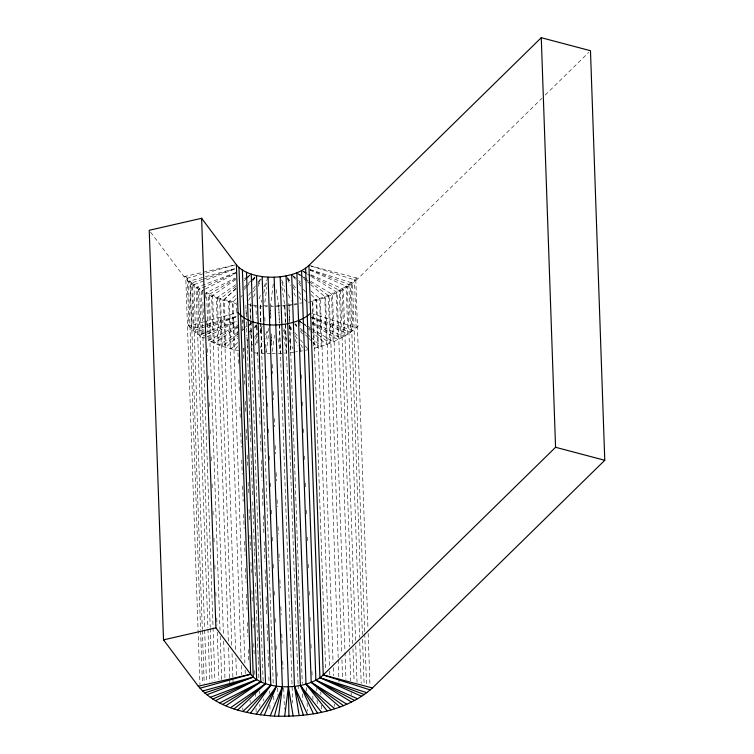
<?xml version="1.0" encoding="UTF-8"?>
<svg xmlns="http://www.w3.org/2000/svg" width="754" height="754" viewBox="0 0 754 754"><rect width="100%" height="100%" fill="white"/><g stroke="black" fill="none" stroke-linecap="round" stroke-linejoin="round"><path stroke-width="0.57" stroke-dasharray="3.77 2.83" d="M264.861 302.335L266.775 287.331M273.259 283.994L270.479 305.832L274.588 305.87M266.237 352.41L268.575 334.079M272.439 351.326L274.484 335.285M260.62 321.873L260.083 306.576L261.808 300.224M263.777 292.986L266.85 281.657M265.069 353.551L261.977 353.513L262.873 350.214M265.86 339.215L268.556 329.309M263.127 681.098L250.017 305.653L250.922 303.504M253.542 297.217L255.417 292.731M258.075 286.36L261.261 278.735M259.008 298.848L261.28 293.41M263.994 286.897L267.623 278.207M255.21 345.002L257.482 339.573M260.196 333.061L262.92 326.539M260.224 347.717L262.948 341.204M265.662 334.682L268.386 328.169M248.603 300.469L250.865 296.492M253.438 291.958L255.38 288.528M258.085 283.758L261.035 278.575M250.837 347.264L252.533 344.276M255.352 339.3L257.048 336.312M259.876 331.336L262.138 327.359M240.988 297.029L242.336 295.163M252.439 281.195L255.154 277.444M248.603 295.332L250.686 292.439M253.344 288.763L255.408 285.917M258.094 282.203L260.809 278.452M250.036 334.606L251.393 332.731M254.786 328.047L256.143 326.171M254.334 337.49L257.048 333.739M260.441 329.055L261.798 327.179M236.209 298.452L232.307 302.854L244.88 663.002M244.013 289.649L246.36 287.01M246.652 286.68L249.678 283.268M252.599 279.979L254.993 277.284M237.698 346.435L234.664 349.856L222.251 346.425L208.255 340.497L206.587 292.712L220.583 298.641L236.841 302.759M249.838 332.759L251.346 331.053M254.381 327.632L258.179 323.362M308.311 302.363C326.416 298.339 344.361 291.129 358.141 278.396L541.824 98.388M545.18 95.098L588.799 52.356M236.011 288.462L224.164 299.63L225.832 347.415L237.68 336.256M236.04 288.443L223.363 300.375L235.653 652.285M235.38 295.464L228.622 301.836L241.082 658.449M243.806 287.528L247.208 284.324M248.038 283.542L251.44 280.347M252.279 279.555L256.511 275.568M247.84 326.689L251.223 323.504M237.859 342.495L231.092 348.866L229.423 301.082M248.019 332.929L251.402 329.734M254.786 326.548L256.483 324.955M358.404 325.813C346.011 337.283 330.092 344.21 313.871 348.301L312.203 300.516C328.424 296.426 344.333 289.489 356.736 278.028M235.917 286.379L219.687 299.357L231.77 645.386M245.832 278.452L249.442 275.559M237.585 334.163L222.251 346.425L220.583 298.641M242.091 330.563L244.796 328.395M250.215 324.069L252.92 321.901M235.851 279.555L211.62 296.19L223.457 635.151M235.757 284.748L216.36 298.056L228.368 641.729M244.466 278.773L247.378 276.775M248.339 276.115L251.252 274.117M237.519 327.349L214.287 343.287L212.619 295.502M237.425 332.533L219.028 345.153L217.359 297.368M244.202 327.886L247.105 325.888M248.075 325.228L250.978 323.23M235.465 278.782L208.302 294.88L205.408 293.315L235.248 278.019M237.142 326.576L211.054 342.024L209.386 294.23M150.612 232.138L183.976 276.643L190.234 283.391L201.29 291.082L204.372 289.498M205.399 288.98L235.22 273.693M207.209 336.689L236.888 321.477M208.255 340.497L237.934 325.285M235.974 272.854L198.406 289.517L210.206 627.3M206.671 334.38L201.327 336.746L193.297 330.723L187.143 324.079M207.736 333.909L236.577 321.119M234.664 269.112L192.619 285.182L204.617 628.845M235.908 272.496L196.021 287.726L207.897 627.865M203.297 329.517L195.616 332.457L193.948 284.673M207.699 327.839L236.256 316.934M204.504 332.91L199.018 335.012L197.35 287.217M205.606 332.495L236.36 320.742M202.637 279.338L190.234 283.391L202.317 629.411M203.533 279.046L234.569 268.905M205.408 326.765L193.297 330.723L191.629 282.929L185.475 276.294M206.511 326.407L236.247 316.689M234.513 268.697L188.406 281.421L200.573 629.797M203.429 321.986L188.915 325.992L187.246 278.207M204.541 321.685L236.926 312.75M236.181 316.482L191.525 328.81L189.857 281.016M305.389 350.337L308.254 349.649M183.976 276.643L235.239 264.908L185.804 278.612L199.98 684.66M292.863 304.277L288.848 304.88L289.3 317.707M293.843 304.126L296.793 303.683M299.762 303.231L302.769 302.778M291.167 305.398L282.863 306.143M294.22 304.936L297.161 304.493M294.531 352.061L290.516 352.665L290.271 345.671M295.511 351.911L297.481 351.618M300.422 351.166L302.429 350.864M276.643 305.728L281.723 305.379M282.731 305.304L287.821 304.955M275.662 306.642L281.855 306.218M278.311 353.522L283.391 353.164M284.399 353.098L286.407 352.957L285.389 323.815M267.453 305.804L260.309 305.728L260.884 322.043M260.083 306.576L262.203 306.595M265.323 306.624L267.34 306.642M270.366 306.68L273.542 306.708M267.104 353.569L271.138 353.607M272.147 353.617L275.229 353.654M248.358 304.635L250.366 304.823L250.893 319.969M253.325 305.087L256.285 305.361L256.369 307.689M250.017 305.653L252.976 305.926M253.966 306.011L255.936 306.19L256.351 317.962M257.953 353.145L252.034 352.608L250.941 321.138M238.509 350.544L234.664 349.856L232.995 302.071M308.933 265.389L358.141 278.396M311.157 266.096L355.822 280.328L367.98 628.704M310.054 269.555L352.495 283.08L364.71 632.634M311.713 313.523L356.142 327.688L354.474 279.894M311.722 317.34L352.825 330.441L351.157 282.646M309.941 269.772L350.176 285.012L362.382 634.566M311.609 317.566L350.572 332.307L348.904 284.522M309.885 270.036L347.349 286.746L359.592 637.469M303.702 271.563L310.13 274.437M311.166 274.899L343.296 289.216L355.586 641.126M311.553 317.83L347.82 333.994L346.152 286.209M311.77 322.203L343.777 336.473L342.109 288.688M301.572 270.611L304.635 272.213M310.761 275.417L340.469 290.95L352.797 644.039M312.429 323.212L341.025 338.16L339.357 290.375M191.629 282.929L202.468 290.478L202.628 295.144M303.551 271.826L306.52 273.655M307.5 274.249L310.478 276.077M311.459 276.68L337.189 292.458L349.564 646.715M298.867 273.975L302.825 276.407M303.815 277.001L309.753 280.648M310.733 281.251L332.514 294.607L344.964 651.22M312.137 323.862L337.839 339.62L336.171 291.826M301.525 322.363L298.556 320.544L301.176 322.787M302.514 322.976L306.473 325.398M307.453 326.001L310.422 327.82M311.411 328.433L333.164 341.76L331.496 293.975M296.887 272.76L300.695 275.512M301.647 276.2L304.503 278.254M305.455 278.942L308.32 281.006M309.263 281.685L329.234 296.105L341.732 653.897M299.508 321.232L303.315 323.984M304.267 324.672L308.084 327.424M309.036 328.103L311.892 330.167M312.844 330.855L329.979 343.221L328.31 295.436M298.631 274.258L300.375 275.747M303.853 278.726L306.473 280.969M307.33 281.704L309.96 283.956M310.808 284.682L325.587 297.34L338.207 658.666M293.419 276.021L297.783 279.753M298.641 280.488L300.394 281.987M310.818 290.912L320.384 299.102L333.079 662.785M307.274 328.009L309.885 330.252M310.752 330.997L326.435 344.427L324.767 296.633M295.097 323.805L296.84 325.294M300.318 328.282L302.938 330.525M303.805 331.27L306.416 333.504M307.293 334.248L309.903 336.491M310.78 337.236L321.232 346.19L319.564 298.405M291.685 274.522L295.738 278.707M298.961 282.024L300.61 283.721M311.082 294.512L316.737 300.346L329.517 666.376M294.974 323.984L296.595 325.662M300.658 329.837L302.279 331.506M305.521 334.851L307.952 337.358M308.763 338.197L312.015 341.543M312.825 342.373L317.688 347.387L316.02 299.602M293.099 276.322L296.058 280.064M298.754 283.485L300.884 286.181M303.334 289.291L305.521 292.062M287.481 277.661L290.441 281.412M293.146 284.833L297.717 290.639M298.452 291.553L300.921 294.691M304.277 298.942L307.189 302.627M294.767 324.107L296.887 326.793M300.431 331.279L302.552 333.965M289.15 325.455L291.977 329.036M294.814 332.618L297.642 336.209M300.469 339.79L302.59 342.476M305.427 346.067L307.547 348.753M287.293 277.849L290.394 282.844M292.825 286.756L295.964 291.817M298.961 296.642L301.534 300.78M289.593 326.652L292.062 330.629M295.153 335.615L297.632 339.602M300.723 344.587L302.58 347.575M287.519 279.018L290.46 285.398M293.872 292.797L295.832 297.029M281.619 279.913L284.56 286.284M288.396 294.597L291.393 301.1M289.197 326.831L292.128 333.183M295.059 339.526L297.981 345.879M283.796 328.782L286.718 335.134M289.159 340.422L293.061 348.885M281.892 282.335L285.728 294.757M288.414 303.485L289.102 305.709L289.64 321.016M283.579 330.177L286.35 339.168M281.798 286.888L284.88 306.001L285.455 322.486M283.664 335.916L286.407 352.957M276.124 289.555L278.829 306.426L279.414 322.901M277.99 338.603L280.365 353.372L279.348 324.239M368.15 633.417L369.96 685.197M364.748 633.812L366.51 684.425M362.551 639.269L364.107 683.991M359.752 642.182L361.194 683.378M355.756 645.839L357.028 682.323M352.957 648.751L354.116 681.701M349.724 651.428L350.751 680.853M351.166 692.624L351.251 694.971M345.002 652.399L345.954 679.467M341.939 659.788L342.589 678.619M338.244 659.844L338.866 677.497M338.904 678.675L339.027 682.2M333.249 667.488L333.532 675.735M334.522 703.982L334.606 706.328M329.687 671.079L329.884 676.969M312.806 301.28L325.671 669.665M320.789 692.2L320.874 694.557M321.242 705.141L321.449 711.031M316.699 688.43L316.784 690.787M317.104 700.202L317.236 703.736M299.743 321.845L299.913 326.557M300.648 347.745L300.855 353.626M301.6 374.813L301.76 379.516M302.543 401.882L302.703 406.585M303.485 428.951L303.655 433.663M304.428 456.019L304.559 459.554M305.379 483.088L305.54 487.8M306.322 510.156L306.492 514.869M307.264 537.234L307.387 540.759M308.216 564.303L308.339 567.828M309.159 591.372L309.319 596.075M310.064 617.262L310.271 623.143M311.006 644.331L311.176 649.043M311.949 671.399L312.156 677.29M312.816 696.121L312.938 699.646M306.595 687.591L306.718 691.126M307.123 702.898L307.415 711.135M289.8 325.719L302.297 683.51M302.665 694.104L302.919 701.163M289.338 318.867L289.498 323.532M289.545 324.691L290.233 344.512M285.493 323.664L298.066 683.812M298.113 684.981L298.32 690.871M284.739 305.172L285.351 322.655M279.451 324.079L292.684 703.058M278.697 305.587L279.31 323.07M270.516 307.001L270.922 318.65M271.449 333.805L271.864 345.464M270.488 310.205L270.78 318.452M271.44 337.283L271.723 345.521M272.382 364.352L272.712 373.767M273.325 391.42L273.617 399.658M274.277 418.489L274.56 426.726M275.219 445.557L275.502 453.795M276.162 472.626L276.454 480.863M277.114 499.695L277.359 506.763M278.056 526.763L278.301 533.832M278.999 553.841L279.244 560.901M279.904 579.732L280.196 587.969M280.846 606.8L281.138 615.038M281.798 633.869L282.128 643.285M282.741 660.938L283.023 669.175M283.683 688.006L284.428 709.194M264.833 317.425L265.04 323.259M265.766 344.239L265.926 352.514M266.746 376.058L266.822 378.414M267.689 403.126L267.811 406.66M268.594 429.017L268.754 433.729M269.536 456.085L269.706 460.798M270.488 483.163L270.611 486.688M271.431 510.232L271.591 514.935M272.373 537.3L272.543 542.003M273.316 564.369L273.485 569.082M274.267 591.438L274.428 596.15M275.21 618.506L275.37 623.219M276.152 645.575L276.322 650.287M277.104 672.653L277.227 676.178M277.632 687.95L277.887 695.009M260.922 323.212L261.977 353.513M260.658 323.051L273.278 684.378M273.693 696.149L273.938 703.209M257.02 326.341L257.303 334.503M256.643 326.199L257.293 345.03M257.548 352.099L258.245 372.108M258.528 380.346L259.188 399.177M259.47 407.414L260.13 426.246M260.422 434.483L261.082 453.314M261.327 460.374L262.024 480.383M262.307 488.62L262.967 507.451M263.259 515.689L263.909 534.52M264.164 541.589L264.861 561.589M265.144 569.836L265.804 588.667M266.096 596.904L266.709 614.557M267.039 623.973L267.651 641.626M267.943 649.863L268.603 668.694M268.886 676.932L269.093 682.822M269.376 691.06L269.461 693.416M269.875 705.179L270.083 711.069M263.749 698.751L263.834 701.107M246.624 312.608L246.794 317.274M247.566 339.423L247.887 348.744M245.879 305.276L246.002 308.801M246.04 309.979L246.285 317.048M246.454 321.751L246.944 335.879M246.982 337.047L248.839 390.016M248.877 391.194L249.781 417.085M249.819 418.263L250.686 442.975M250.846 447.688L251.629 470.044M251.676 471.222L252.581 497.122M252.741 501.825L253.523 524.19M253.683 528.893L254.466 551.259M254.503 552.437L255.408 578.327M255.578 583.031L256.36 605.396M256.52 610.109L257.303 632.465M257.463 637.177L258.245 659.533M258.292 660.711L258.905 678.364M259.357 691.314L259.442 693.671M259.81 704.264L259.894 706.611M243.071 320.082L243.146 322.41M244.042 348.056L244.126 350.384M242.449 319.866L242.901 332.816M243.438 348.112L243.853 359.884M244.343 374.012L244.796 386.953M245.286 401.081L245.738 414.021M246.275 429.328L246.69 441.09M247.18 455.218L247.595 466.99M248.123 482.287L248.575 495.237M249.074 509.355L249.527 522.305M249.97 535.246L250.469 549.374M250.922 562.324L251.374 575.264M251.902 590.571L252.317 602.333M252.854 617.639L253.259 629.411M253.759 643.53L254.211 656.48M254.701 670.598L254.861 675.311M255.521 694.142L255.606 696.489M256.021 708.26L256.143 711.795M236.549 311.798L236.266 303.56L219.687 299.357L208.302 294.88L220.008 630.316M237.001 324.748L237.501 338.866M237.991 352.995L238.443 365.935M238.933 380.063L239.386 393.004M239.885 407.132L240.338 420.072M240.79 433.022L241.28 447.15M241.732 460.091L242.222 474.219M242.637 485.981L243.165 501.287M243.617 514.228L244.117 528.356M244.569 541.306L245.059 555.425M245.512 568.375L246.002 582.493M246.417 594.265L246.954 609.562M247.406 622.512L247.896 636.64M248.349 649.58L248.801 662.53M250.111 700.193L250.196 702.549M245.125 670.061L245.257 673.595M241.327 665.509L241.657 674.924M242.807 707.883L242.882 710.24M235.861 658.176L236.473 675.829M232.053 653.624L232.873 677.158M232.92 678.336L233.043 681.87M228.566 647.611L229.64 678.214M229.678 679.392L229.8 682.917M223.665 641.032L224.975 678.694M220.215 636.197L221.733 679.75M205.456 294.494L205.663 300.375M206.398 321.562L206.605 327.453M207.341 348.631L207.595 355.7M208.292 375.709L208.453 380.412M209.235 402.777L209.442 408.659M210.178 429.846L210.385 435.727M211.129 456.915L211.29 461.618M212.072 483.983L212.232 488.696M213.014 511.052L213.222 516.942M213.957 538.12L214.164 544.011M214.909 565.189L215.069 569.901M215.851 592.267L216.012 596.97M216.756 618.157L217.001 625.217M217.246 632.276L218.896 679.354M202.873 302.137L203.561 321.949M203.853 330.111L204.136 338.263L201.327 336.746L199.659 288.961M201.29 291.082L213.005 626.517M213.043 627.696L214.899 680.655M210.243 628.478L212.091 681.446M207.944 629.043L209.791 682.012M204.664 630.024L206.473 681.814M202.364 630.589L204.211 683.558M200.621 630.975L202.421 682.766M247.02 278.103L244.475 280.497L247.02 278.103M249.555 275.71L247.859 277.302L249.555 275.71"/><path stroke-width="1.13" d="M278.622 716.196L282.382 686.706L268.075 277.123M284.673 716.253L288.433 686.771L274.126 277.18M274.39 716.149C308.593 717.139 345.982 711.39 372.448 687.978L604.774 460.289L590.476 50.716L541.268 37.7L308.933 265.389A40.141 21.093 -2 0 1 271.101 277.218A40.141 21.093 -2 0 1 236.37 264.654L201.62 218.292L149.226 230.281L163.524 639.863L198.274 686.215C216.803 708.063 247.142 714.151 274.39 716.149L282.382 686.706L270.243 715.772M264.324 715.235L276.464 686.168L262.156 276.577M260.177 714.858L276.464 686.168L256.219 714.151M250.564 713.133L270.809 685.16L256.511 275.568M246.605 712.426L270.809 685.16L242.929 711.408M198.274 686.215L250.667 674.236A40.141 21.093 -2 0 0 285.398 686.8A40.141 21.093 -2 0 0 323.24 674.971L555.566 447.282L541.268 37.7M237.67 709.957L265.549 683.699L251.252 274.117M233.985 708.939L265.549 683.699L230.667 707.638M225.917 705.772L260.809 681.833L246.501 272.251M222.6 704.462L260.809 681.833L219.716 702.898M215.597 700.664L256.68 679.599L242.383 270.017M212.713 699.099L256.68 679.599L210.328 697.309M206.926 694.754L253.278 677.045L238.98 267.463M204.541 692.973L253.278 677.045L202.713 691.003M200.102 688.185L250.667 674.236L236.37 264.654M163.524 639.863L215.917 627.875L250.667 674.236M555.566 447.282L604.774 460.289M308.933 265.389L323.24 674.971L372.448 687.978M323.24 674.971L370.12 689.91M366.802 692.662L319.922 677.723L305.615 268.141M364.484 694.585L319.922 677.723L361.647 696.319M357.603 698.798L315.879 680.202L301.572 270.611M354.766 700.532L315.879 680.202L351.496 702.04M346.812 704.179L311.195 682.342L296.887 272.76M343.541 705.687L311.195 682.342L339.894 706.922M334.682 708.685L305.983 684.114L291.685 274.522M331.044 709.919L305.983 684.114L327.104 710.862M321.496 712.21L300.375 685.452L286.068 275.87M317.557 713.152L300.375 685.452L313.428 713.774M307.538 714.669L294.475 686.347L280.168 276.765M303.41 715.292L294.475 686.347L299.178 715.584M293.136 716.008L288.433 686.771L288.905 716.3M201.62 218.292L215.917 627.875M310.601 313.174A40.141 21.093 -2 0 1 272.769 325.002A40.141 21.093 -2 0 1 238.038 312.439"/></g></svg>
